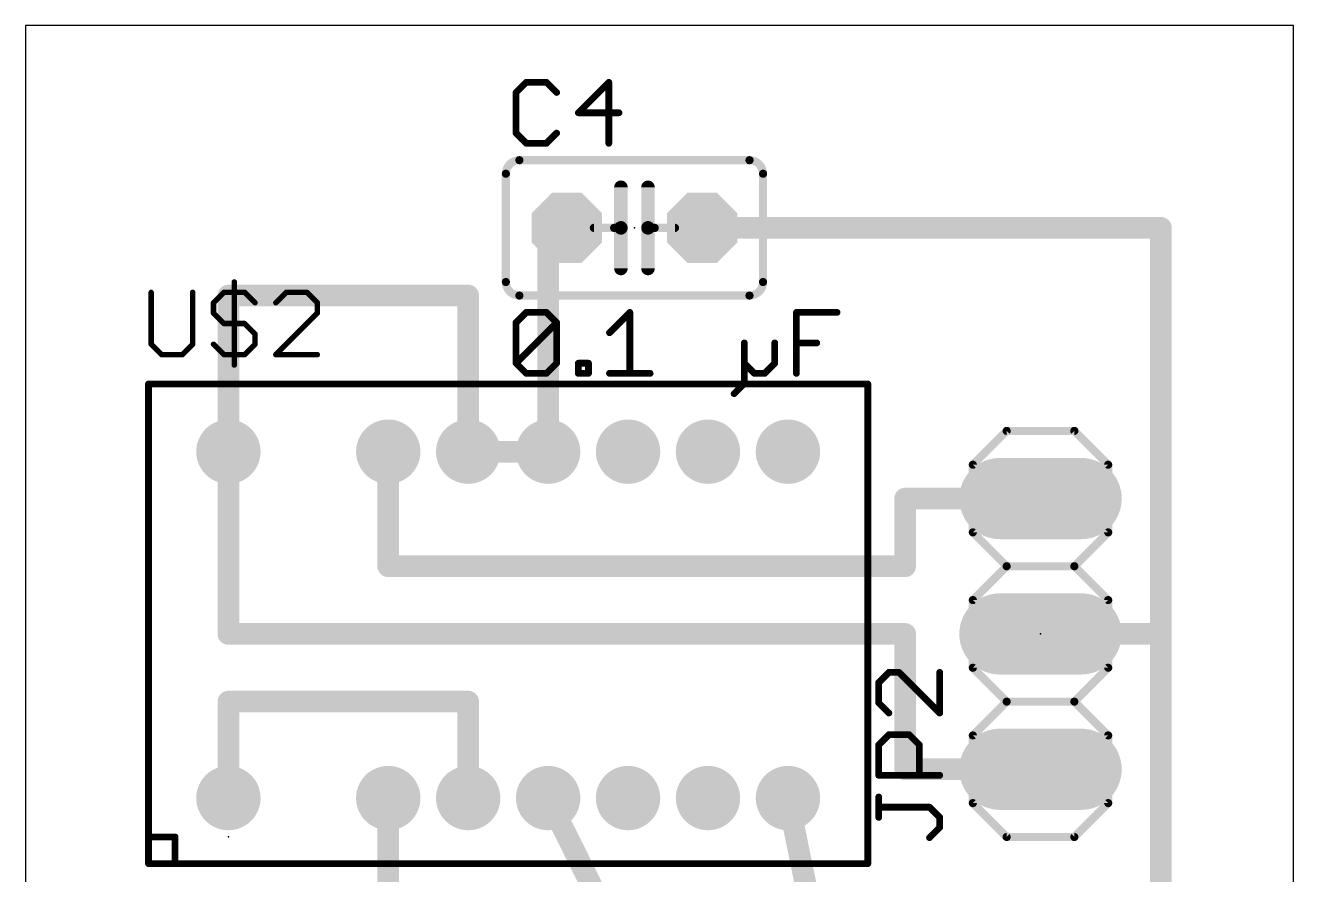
# Model space of a CAD drawing. Extents: x 36.8 to 60.6, y 36.8 to 61.
# Drawn here: x 36.83 to 60.63, y 45.01 to 60.95 of the extents above; entities that cross this region are included whole.
import ezdxf

# ---------------------------------------------------------------- set-up
doc = ezdxf.new("R2010")
doc.units = 0
for name, color, linetype in [('16', 175, 'CONTINUOUS'), ('17', 82, 'CONTINUOUS'), ('20', 7, 'CONTINUOUS'), ('21', 253, 'CONTINUOUS'), ('23', 7, 'CONTINUOUS'), ('25', 253, 'CONTINUOUS'), ('27', 253, 'CONTINUOUS'), ('51', 253, 'CONTINUOUS')]:
    doc.layers.add(name, color=color, linetype=linetype)

# ---------------------------------------------------------------- blocks, each defined once
blk = doc.blocks.new('OCTAGONP')
at = {"const_width": 0.5}
blk.add_lwpolyline([(-0.25, -0.1036), (-0.25, 0.1036), (-0.1036, 0.25), (0.1036, 0.25), (0.25, 0.1036), (0.25, -0.1036), (0.1036, -0.25), (-0.1036, -0.25), (-0.25, -0.1036), (-0.25, 0.1036)], dxfattribs=at)
blk = doc.blocks.new('RECT')
blk.add_solid([(-0.5, -0.5), (0.5, -0.5), (-0.5, 0.5), (0.5, 0.5)])
blk = doc.blocks.new('LONGP100')
at = {"const_width": 1}
blk.add_lwpolyline([(-0.5, 0), (0.5, 0)], dxfattribs=at)
at = {"const_width": 0.5}
for points in [[(-0.5, 0.25, 1), (-0.5, -0.25)], [(0.5, -0.25, 1), (0.5, 0.25)]]:
    blk.add_lwpolyline(points, format="xyb", dxfattribs=at)
blk = doc.blocks.new('ROUNDP')
at = {"const_width": 0.5}
blk.add_lwpolyline([(0, -0.25, 1), (0, 0.25, 1), (0, -0.25)], format="xyb", dxfattribs=at)

msp = doc.modelspace()

# ---------------------------------------------------------------- linework, layer by layer
at = {"layer": '16', "const_width": 0.4064}
for points in [[(46.99, 57.15), (46.64, 57.15)], [(46.64, 52.95), (46.64, 57.15)], [(49.53, 57.15), (58.1408, 57.15)], [(58.1408, 57.15), (58.1408, 49.53)], [(40.64, 52.95), (40.64, 55.88)], [(40.64, 55.88), (45.14, 55.88)], [(45.14, 55.88), (45.14, 52.95)], [(40.64, 49.53), (40.64, 52.95)], [(43.64, 50.8), (43.64, 52.95)], [(45.14, 52.95), (46.64, 52.95)], [(55.88, 52.07), (53.34, 52.07)], [(53.34, 52.07), (53.34, 50.8)], [(53.34, 50.8), (43.64, 50.8)], [(53.34, 49.53), (40.64, 49.53)], [(53.34, 46.99), (53.34, 49.53)], [(58.1408, 49.53), (55.88, 49.53)], [(58.1408, 49.53), (58.1408, 41.91)], [(40.64, 46.45), (40.64, 48.26)], [(40.64, 48.26), (45.14, 48.26)], [(45.14, 48.26), (45.14, 46.45)], [(55.88, 46.99), (53.34, 46.99)], [(43.64, 43.64), (43.64, 46.45)], [(46.64, 46.45), (48.26, 43.18)], [(52.07, 41.91), (51.14, 46.45)]]:
    msp.add_lwpolyline(points, dxfattribs=at)
at = {"layer": '16', "const_width": 0.2032}
for points in [[(46.64, 57.2516, 1), (46.64, 57.0484)], [(46.7416, 57.15, 1), (46.5384, 57.15)], [(46.99, 57.0484, 1), (46.99, 57.2516)], [(49.53, 57.2516, 1), (49.53, 57.0484)], [(58.2424, 57.15, 1), (58.0392, 57.15)], [(58.1408, 57.0484, 1), (58.1408, 57.2516)], [(40.7416, 55.88, 1), (40.5384, 55.88)], [(40.64, 55.9816, 1), (40.64, 55.7784)], [(45.2416, 55.88, 1), (45.0384, 55.88)], [(45.14, 55.7784, 1), (45.14, 55.9816)], [(40.7416, 52.95, 1), (40.5384, 52.95)], [(43.7416, 52.95, 1), (43.5384, 52.95)], [(45.14, 53.0516, 1), (45.14, 52.8484)], [(46.64, 52.8484, 1), (46.64, 53.0516)], [(40.5384, 52.95, 1), (40.7416, 52.95)], [(45.0384, 52.95, 1), (45.2416, 52.95)], [(46.5384, 52.95, 1), (46.7416, 52.95)], [(53.34, 52.1716, 1), (53.34, 51.9684)], [(53.4416, 52.07, 1), (53.2384, 52.07)], [(55.88, 51.9684, 1), (55.88, 52.1716)], [(43.64, 50.9016, 1), (43.64, 50.6984)], [(53.34, 50.6984, 1), (53.34, 50.9016)], [(43.5384, 50.8, 1), (43.7416, 50.8)], [(53.2384, 50.8, 1), (53.4416, 50.8)], [(40.64, 49.6316, 1), (40.64, 49.4284)], [(40.5384, 49.53, 1), (40.7416, 49.53)], [(53.4416, 49.53, 1), (53.2384, 49.53)], [(53.34, 49.4284, 1), (53.34, 49.6316)], [(55.88, 49.6316, 1), (55.88, 49.4284)], [(58.2424, 49.53, 1), (58.0392, 49.53)], [(58.0392, 49.53, 1), (58.2424, 49.53)], [(58.1408, 49.4284, 1), (58.1408, 49.6316)], [(40.7416, 48.26, 1), (40.5384, 48.26)], [(40.64, 48.3616, 1), (40.64, 48.1584)], [(45.2416, 48.26, 1), (45.0384, 48.26)], [(45.14, 48.1584, 1), (45.14, 48.3616)], [(53.34, 47.0916, 1), (53.34, 46.8884)], [(55.88, 46.8884, 1), (55.88, 47.0916)], [(53.2384, 46.99, 1), (53.4416, 46.99)], [(43.7416, 46.45, 1), (43.5384, 46.45)], [(46.731, 46.4951, 1), (46.549, 46.4049)], [(51.2395, 46.4704, 1), (51.0405, 46.4296)], [(40.5384, 46.45, 1), (40.7416, 46.45)], [(45.0384, 46.45, 1), (45.2416, 46.45)]]:
    msp.add_lwpolyline(points, format="xyb", dxfattribs=at)
at = {"layer": '20'}
for p, q in [((60.63, 60.95), (36.83, 60.95)), ((36.83, 60.95), (36.83, 36.83)), ((60.63, 36.83), (60.63, 60.95))]:
    msp.add_line(p, q, dxfattribs=at)
at = {"layer": '21'}
for points, const_width in [([(46.101, 58.42, 0.4142), (45.847, 58.166)], 0.1524), ([(46.101, 58.4581, 1), (46.101, 58.3819)], 0.0762), ([(46.101, 58.3819, 1), (46.101, 58.4581)], 0.0762), ([(50.673, 58.166, 0.4142), (50.419, 58.42)], 0.1524), ([(50.419, 58.4581, 1), (50.419, 58.3819)], 0.0762), ([(50.419, 58.3819, 1), (50.419, 58.4581)], 0.0762), ([(45.8851, 58.166, 1), (45.8089, 58.166)], 0.0762), ([(45.8089, 58.166, 1), (45.8851, 58.166)], 0.0762), ([(50.7111, 58.166, 1), (50.6349, 58.166)], 0.0762), ([(50.6349, 58.166, 1), (50.7111, 58.166)], 0.0762), ([(48.0695, 57.912, 1), (47.9425, 57.912)], 0.127), ([(48.5775, 57.912, 1), (48.4505, 57.912)], 0.127), ([(47.879, 57.1881, 1), (47.879, 57.1119)], 0.0762), ([(48.0695, 57.15, 1), (47.9425, 57.15)], 0.127), ([(47.9425, 57.15, 1), (48.0695, 57.15)], 0.127), ([(48.006, 57.1119, 1), (48.006, 57.1881)], 0.0762), ([(48.5775, 57.15, 1), (48.4505, 57.15)], 0.127), ([(48.4505, 57.15, 1), (48.5775, 57.15)], 0.127), ([(48.514, 57.1881, 1), (48.514, 57.1119)], 0.0762), ([(48.641, 57.1119, 1), (48.641, 57.1881)], 0.0762), ([(47.9425, 56.388, 1), (48.0695, 56.388)], 0.127), ([(48.4505, 56.388, 1), (48.5775, 56.388)], 0.127), ([(40.7754, 56.1351, 1), (40.7246, 56.1351)], 0.0508), ([(45.847, 56.134, 0.4142), (46.101, 55.88)], 0.1524), ([(45.8851, 56.134, 1), (45.8089, 56.134)], 0.0762), ([(45.8089, 56.134, 1), (45.8851, 56.134)], 0.0762), ([(50.419, 55.88, 0.4142), (50.673, 56.134)], 0.1524), ([(50.7111, 56.134, 1), (50.6349, 56.134)], 0.0762), ([(50.6349, 56.134, 1), (50.7111, 56.134)], 0.0762), ([(39.2162, 55.9402, 1), (39.1654, 55.9402)], 0.0508), ([(39.9958, 55.9402, 1), (39.945, 55.9402)], 0.0508), ([(40.5551, 55.9656, 1), (40.5551, 55.9148)], 0.0508), ([(40.5731, 55.9222, 1), (40.5371, 55.9582)], 0.0508), ([(40.9629, 55.9582, 1), (40.9269, 55.9222)], 0.0508), ([(40.9449, 55.9148, 1), (40.9449, 55.9656)], 0.0508), ([(41.7245, 55.9656, 1), (41.7245, 55.9148)], 0.0508), ([(41.7425, 55.9222, 1), (41.7065, 55.9582)], 0.0508), ([(42.1323, 55.9582, 1), (42.0963, 55.9222)], 0.0508), ([(42.1143, 55.9148, 1), (42.1143, 55.9656)], 0.0508), ([(46.101, 55.9181, 1), (46.101, 55.8419)], 0.0762), ([(46.101, 55.8419, 1), (46.101, 55.9181)], 0.0762), ([(50.419, 55.9181, 1), (50.419, 55.8419)], 0.0762), ([(50.419, 55.8419, 1), (50.419, 55.9181)], 0.0762), ([(40.3422, 55.7633, 1), (40.3782, 55.7273)], 0.0508), ([(40.3856, 55.7453, 1), (40.3348, 55.7453)], 0.0508), ([(41.1218, 55.7273, 1), (41.1578, 55.7633)], 0.0508), ([(41.5116, 55.7633, 1), (41.5476, 55.7273)], 0.0508), ([(42.3346, 55.7453, 1), (42.2838, 55.7453)], 0.0508), ([(42.2912, 55.7273, 1), (42.3272, 55.7633)], 0.0508), ([(40.3782, 55.5684, 1), (40.3422, 55.5324)], 0.0508), ([(40.3348, 55.5504, 1), (40.3856, 55.5504)], 0.0508), ([(42.2838, 55.5504, 1), (42.3346, 55.5504)], 0.0508), ([(42.3272, 55.5324, 1), (42.2912, 55.5684)], 0.0508), ([(40.5551, 55.3809, 1), (40.5551, 55.3301)], 0.0508), ([(40.5371, 55.3375, 1), (40.5731, 55.3735)], 0.0508), ([(40.9629, 55.3735, 1), (40.9269, 55.3375)], 0.0508), ([(40.9449, 55.3301, 1), (40.9449, 55.3809)], 0.0508), ([(39.2088, 54.9837, 1), (39.1728, 54.9477)], 0.0508), ([(39.1654, 54.9657, 1), (39.2162, 54.9657)], 0.0508), ([(39.945, 54.9657, 1), (39.9958, 54.9657)], 0.0508), ([(39.9884, 54.9477, 1), (39.9524, 54.9837)], 0.0508), ([(40.3782, 54.9837, 1), (40.3422, 54.9477)], 0.0508), ([(41.1652, 55.1606, 1), (41.1144, 55.1606)], 0.0508), ([(41.1144, 54.9657, 1), (41.1652, 54.9657)], 0.0508), ([(41.1218, 55.1426, 1), (41.1578, 55.1786)], 0.0508), ([(41.1578, 54.9477, 1), (41.1218, 54.9837)], 0.0508), ([(39.3857, 54.7962, 1), (39.3857, 54.7454)], 0.0508), ([(39.3677, 54.7528, 1), (39.4037, 54.7888)], 0.0508), ([(39.7575, 54.7888, 1), (39.7935, 54.7528)], 0.0508), ([(39.7755, 54.7454, 1), (39.7755, 54.7962)], 0.0508), ([(40.5551, 54.7962, 1), (40.5551, 54.7454)], 0.0508), ([(40.5371, 54.7528, 1), (40.5731, 54.7888)], 0.0508), ([(40.9269, 54.7888, 1), (40.9629, 54.7528)], 0.0508), ([(40.9449, 54.7454, 1), (40.9449, 54.7962)], 0.0508), ([(41.5116, 54.7888, 1), (41.5476, 54.7528)], 0.0508), ([(41.5296, 54.7962, 1), (41.5296, 54.7454)], 0.0508), ([(42.3092, 54.7454, 1), (42.3092, 54.7962)], 0.0508), ([(40.7246, 54.5759, 1), (40.7754, 54.5759)], 0.0508), ([(39.1718, 54.22, 1), (39.1082, 54.22)], 0.0635), ([(39.14, 54.2518, 1), (39.14, 54.1883)], 0.0635), ([(52.6718, 54.22, 1), (52.6082, 54.22)], 0.0635), ([(52.64, 54.1883, 1), (52.64, 54.2518)], 0.0635), ([(55.245, 53.3781, 1), (55.245, 53.3019)], 0.0762), ([(55.2719, 53.3131, 1), (55.2181, 53.3669)], 0.0762), ([(56.5419, 53.3669, 1), (56.4881, 53.3131)], 0.0762), ([(56.515, 53.3019, 1), (56.515, 53.3781)], 0.0762), ([(54.6481, 52.705, 1), (54.5719, 52.705)], 0.0762), ([(54.5831, 52.7319, 1), (54.6369, 52.6781)], 0.0762), ([(57.1881, 52.705, 1), (57.1119, 52.705)], 0.0762), ([(57.1231, 52.6781, 1), (57.1769, 52.7319)], 0.0762), ([(54.5719, 51.435, 1), (54.6481, 51.435)], 0.0762), ([(54.6369, 51.4619, 1), (54.5831, 51.4081)], 0.0762), ([(57.1119, 51.435, 1), (57.1881, 51.435)], 0.0762), ([(57.1769, 51.4081, 1), (57.1231, 51.4619)], 0.0762), ([(55.245, 50.8381, 1), (55.245, 50.7619)], 0.0762), ([(55.2719, 50.7731, 1), (55.2181, 50.8269)], 0.0762), ([(55.2181, 50.7731, 1), (55.2719, 50.8269)], 0.0762), ([(56.5419, 50.8269, 1), (56.4881, 50.7731)], 0.0762), ([(56.4881, 50.8269, 1), (56.5419, 50.7731)], 0.0762), ([(56.515, 50.7619, 1), (56.515, 50.8381)], 0.0762), ([(54.6481, 50.165, 1), (54.5719, 50.165)], 0.0762), ([(54.5831, 50.1919, 1), (54.6369, 50.1381)], 0.0762), ([(57.1881, 50.165, 1), (57.1119, 50.165)], 0.0762), ([(57.1231, 50.1381, 1), (57.1769, 50.1919)], 0.0762), ([(54.5719, 48.895, 1), (54.6481, 48.895)], 0.0762), ([(54.6369, 48.9219, 1), (54.5831, 48.8681)], 0.0762), ([(57.1119, 48.895, 1), (57.1881, 48.895)], 0.0762), ([(57.1769, 48.8681, 1), (57.1231, 48.9219)], 0.0762), ([(55.245, 48.2981, 1), (55.245, 48.2219)], 0.0762), ([(55.2719, 48.2331, 1), (55.2181, 48.2869)], 0.0762), ([(55.2181, 48.2331, 1), (55.2719, 48.2869)], 0.0762), ([(56.5419, 48.2869, 1), (56.4881, 48.2331)], 0.0762), ([(56.4881, 48.2869, 1), (56.5419, 48.2331)], 0.0762), ([(56.515, 48.2219, 1), (56.515, 48.2981)], 0.0762), ([(54.6481, 47.625, 1), (54.5719, 47.625)], 0.0762), ([(54.5831, 47.6519, 1), (54.6369, 47.5981)], 0.0762), ([(57.1881, 47.625, 1), (57.1119, 47.625)], 0.0762), ([(57.1231, 47.5981, 1), (57.1769, 47.6519)], 0.0762), ([(54.6369, 46.3819, 1), (54.5831, 46.3281)], 0.0762), ([(57.1769, 46.3281, 1), (57.1231, 46.3819)], 0.0762), ([(54.5719, 46.355, 1), (54.6481, 46.355)], 0.0762), ([(57.1119, 46.355, 1), (57.1881, 46.355)], 0.0762), ([(39.1718, 45.72, 1), (39.1082, 45.72)], 0.0635), ([(39.14, 45.7518, 1), (39.14, 45.6882)], 0.0635), ([(39.1082, 45.72, 1), (39.1718, 45.72)], 0.0635), ([(39.6718, 45.72, 1), (39.6082, 45.72)], 0.0635), ([(39.64, 45.6882, 1), (39.64, 45.7518)], 0.0635), ([(55.245, 45.7581, 1), (55.245, 45.6819)], 0.0762), ([(55.2181, 45.6931, 1), (55.2719, 45.7469)], 0.0762), ([(56.4881, 45.7469, 1), (56.5419, 45.6931)], 0.0762), ([(56.515, 45.6819, 1), (56.515, 45.7581)], 0.0762), ([(39.14, 45.2518, 1), (39.14, 45.1882)], 0.0635), ([(39.1082, 45.22, 1), (39.1718, 45.22)], 0.0635), ([(39.64, 45.2518, 1), (39.64, 45.1882)], 0.0635), ([(39.6082, 45.22, 1), (39.6718, 45.22)], 0.0635), ([(39.64, 45.1882, 1), (39.64, 45.2518)], 0.0635), ([(52.6082, 45.22, 1), (52.6718, 45.22)], 0.0635), ([(52.64, 45.1882, 1), (52.64, 45.2518)], 0.0635)]:
    msp.add_lwpolyline(points, format="xyb", dxfattribs=dict(at, const_width=const_width))
for points, const_width in [([(46.101, 58.42), (50.419, 58.42)], 0.1524), ([(45.847, 58.166), (45.847, 56.134)], 0.1524), ([(50.673, 58.166), (50.673, 56.134)], 0.1524), ([(48.006, 57.912), (48.006, 57.15)], 0.254), ([(48.514, 57.15), (48.514, 57.912)], 0.254), ([(48.006, 57.15), (47.879, 57.15)], 0.1524), ([(48.006, 57.15), (48.006, 56.388)], 0.254), ([(48.514, 57.15), (48.514, 56.388)], 0.254), ([(48.641, 57.15), (48.514, 57.15)], 0.1524), ([(40.75, 56.1351), (40.75, 54.5759)], 0.1016), ([(39.1908, 55.9402), (39.1908, 54.9657)], 0.1016), ([(39.9704, 54.9657), (39.9704, 55.9402)], 0.1016), ([(40.3602, 55.7453), (40.5551, 55.9402)], 0.1016), ([(40.5551, 55.9402), (40.9449, 55.9402)], 0.1016), ([(40.9449, 55.9402), (41.1398, 55.7453)], 0.1016), ([(41.7245, 55.9402), (41.5296, 55.7453)], 0.1016), ([(42.1143, 55.9402), (41.7245, 55.9402)], 0.1016), ([(42.3092, 55.7453), (42.1143, 55.9402)], 0.1016), ([(50.419, 55.88), (46.101, 55.88)], 0.1524), ([(40.3602, 55.5504), (40.3602, 55.7453)], 0.1016), ([(42.3092, 55.5504), (42.3092, 55.7453)], 0.1016), ([(40.5551, 55.3555), (40.3602, 55.5504)], 0.1016), ([(41.5296, 54.7708), (42.3092, 55.5504)], 0.1016), ([(40.9449, 55.3555), (40.5551, 55.3555)], 0.1016), ([(41.1398, 55.1606), (40.9449, 55.3555)], 0.1016), ([(39.1908, 54.9657), (39.3857, 54.7708)], 0.1016), ([(39.7755, 54.7708), (39.9704, 54.9657)], 0.1016), ([(40.3602, 54.9657), (40.5551, 54.7708)], 0.1016), ([(40.9449, 54.7708), (41.1398, 54.9657)], 0.1016), ([(41.1398, 54.9657), (41.1398, 55.1606)], 0.1016), ([(39.3857, 54.7708), (39.7755, 54.7708)], 0.1016), ([(40.5551, 54.7708), (40.9449, 54.7708)], 0.1016), ([(42.3092, 54.7708), (41.5296, 54.7708)], 0.1016), ([(39.14, 54.22), (52.64, 54.22)], 0.127), ([(39.14, 45.72), (39.14, 54.22)], 0.127), ([(52.64, 54.22), (52.64, 45.22)], 0.127), ([(54.61, 52.705), (55.245, 53.34)], 0.1524), ([(55.245, 53.34), (56.515, 53.34)], 0.1524), ([(56.515, 53.34), (57.15, 52.705)], 0.1524), ([(54.61, 51.435), (54.61, 52.705)], 0.1524), ([(57.15, 52.705), (57.15, 51.435)], 0.1524), ([(55.245, 50.8), (54.61, 51.435)], 0.1524), ([(57.15, 51.435), (56.515, 50.8)], 0.1524), ([(54.61, 50.165), (55.245, 50.8)], 0.1524), ([(55.245, 50.8), (56.515, 50.8)], 0.1524), ([(56.515, 50.8), (57.15, 50.165)], 0.1524), ([(54.61, 48.895), (54.61, 50.165)], 0.1524), ([(57.15, 50.165), (57.15, 48.895)], 0.1524), ([(55.245, 48.26), (54.61, 48.895)], 0.1524), ([(57.15, 48.895), (56.515, 48.26)], 0.1524), ([(54.61, 47.625), (55.245, 48.26)], 0.1524), ([(55.245, 48.26), (56.515, 48.26)], 0.1524), ([(56.515, 48.26), (57.15, 47.625)], 0.1524), ([(54.61, 46.355), (54.61, 47.625)], 0.1524), ([(57.15, 47.625), (57.15, 46.355)], 0.1524), ([(54.61, 46.355), (55.245, 45.72)], 0.1524), ([(56.515, 45.72), (57.15, 46.355)], 0.1524), ([(39.14, 45.22), (39.14, 45.72)], 0.127), ([(39.14, 45.72), (39.64, 45.72)], 0.127), ([(39.64, 45.72), (39.64, 45.22)], 0.127), ([(55.245, 45.72), (56.515, 45.72)], 0.1524), ([(39.64, 45.22), (39.14, 45.22)], 0.127), ([(52.64, 45.22), (39.64, 45.22)], 0.127)]:
    msp.add_lwpolyline(points, dxfattribs=dict(at, const_width=const_width))
at = {"layer": '23'}
for p in [(48.26, 57.15), (55.88, 49.53), (40.64, 45.72)]:
    msp.add_point(p, dxfattribs=at)
at = {"layer": '25', "const_width": 0.0635}
for points in [[(46.0693, 59.6908, 1), (46.0057, 59.6908)], [(46.015, 59.7133, 1), (46.06, 59.6684)], [(46.2282, 59.9132, 1), (46.2282, 59.8497)], [(46.2506, 59.859, 1), (46.2057, 59.9039)], [(46.6319, 59.9039, 1), (46.587, 59.859)], [(46.6095, 59.8497, 1), (46.6095, 59.9132)], [(46.7777, 59.6684, 1), (46.8226, 59.7133)], [(47.8106, 59.8815, 1), (47.7471, 59.8815)], [(47.8013, 59.859, 1), (47.7564, 59.9039)], [(47.2069, 59.3412, 1), (47.2069, 59.2777)], [(47.1844, 59.3319, 1), (47.2293, 59.287)], [(47.9695, 59.2777, 1), (47.9695, 59.3412)], [(46.0057, 58.9282, 1), (46.0693, 58.9282)], [(46.06, 58.9506, 1), (46.015, 58.9057)], [(46.2282, 58.7693, 1), (46.2282, 58.7058)], [(46.2057, 58.715, 1), (46.2506, 58.76)], [(46.587, 58.76, 1), (46.6319, 58.715)], [(46.6095, 58.7058, 1), (46.6095, 58.7693)], [(46.8226, 58.9057, 1), (46.7777, 58.9506)], [(47.7471, 58.7375, 1), (47.8106, 58.7375)], [(53.0344, 48.8405, 1), (53.0344, 48.777)], [(53.0568, 48.7863, 1), (53.0119, 48.8312)], [(53.2475, 48.8312, 1), (53.2026, 48.7863)], [(53.2251, 48.777, 1), (53.2251, 48.8405)], [(54.0195, 48.8087, 1), (53.956, 48.8087)], [(52.8755, 48.6181, 1), (52.812, 48.6181)], [(52.8213, 48.6405, 1), (52.8662, 48.5956)], [(52.812, 48.2368, 1), (52.8755, 48.2368)], [(52.8662, 48.2592, 1), (52.8213, 48.2143)], [(53.0119, 48.0236, 1), (53.0568, 48.0685)], [(53.956, 48.0461, 1), (54.0195, 48.0461)], [(53.9652, 48.0236, 1), (54.0102, 48.0685)], [(53.0344, 47.6711, 1), (53.0344, 47.6076)], [(53.0568, 47.6169, 1), (53.0119, 47.6618)], [(53.4382, 47.6618, 1), (53.3933, 47.6169)], [(53.4157, 47.6076, 1), (53.4157, 47.6711)], [(52.8755, 47.4487, 1), (52.812, 47.4487)], [(52.8213, 47.4711, 1), (52.8662, 47.4262)], [(53.6381, 47.4487, 1), (53.5746, 47.4487)], [(53.5839, 47.4262, 1), (53.6288, 47.4711)], [(52.8437, 46.9084, 1), (52.8437, 46.8449)], [(52.812, 46.8767, 1), (52.8755, 46.8767)], [(53.5746, 46.8767, 1), (53.6381, 46.8767)], [(53.9877, 46.8449, 1), (53.9877, 46.9084)], [(52.8755, 46.47, 1), (52.812, 46.47)], [(52.8437, 46.311, 1), (52.8437, 46.2475)], [(53.8195, 46.3017, 1), (53.7746, 46.2568)], [(53.797, 46.2475, 1), (53.797, 46.311)], [(52.812, 46.0886, 1), (52.8755, 46.0886)], [(54.0195, 46.0886, 1), (53.956, 46.0886)], [(53.9652, 46.0662, 1), (54.0102, 46.1111)], [(54.0102, 45.8755, 1), (53.9652, 45.9204)], [(53.7746, 45.7298, 1), (53.8195, 45.6848)], [(53.956, 45.898, 1), (54.0195, 45.898)]]:
    msp.add_lwpolyline(points, format="xyb", dxfattribs=at)
at = {"layer": '25', "const_width": 0.127}
for points in [[(46.2282, 59.8815), (46.0375, 59.6908)], [(46.0375, 59.6908), (46.0375, 58.9282)], [(46.6095, 59.8815), (46.2282, 59.8815)], [(46.8002, 59.6908), (46.6095, 59.8815)], [(47.7789, 59.8815), (47.2069, 59.3095)], [(47.7789, 58.7375), (47.7789, 59.8815)], [(47.2069, 59.3095), (47.9695, 59.3095)], [(46.0375, 58.9282), (46.2282, 58.7375)], [(46.2282, 58.7375), (46.6095, 58.7375)], [(46.6095, 58.7375), (46.8002, 58.9282)], [(53.0344, 48.8087), (52.8437, 48.6181)], [(53.2251, 48.8087), (53.0344, 48.8087)], [(53.9877, 48.0461), (53.2251, 48.8087)], [(53.9877, 48.8087), (53.9877, 48.0461)], [(52.8437, 48.6181), (52.8437, 48.2368)], [(52.8437, 48.2368), (53.0344, 48.0461)], [(52.8437, 47.4487), (53.0344, 47.6393)], [(53.0344, 47.6393), (53.4157, 47.6393)], [(53.4157, 47.6393), (53.6064, 47.4487)], [(52.8437, 46.8767), (52.8437, 47.4487)], [(53.6064, 47.4487), (53.6064, 46.8767)], [(53.9877, 46.8767), (52.8437, 46.8767)], [(52.8437, 46.0886), (52.8437, 46.47)], [(53.797, 46.2793), (52.8437, 46.2793)], [(53.9877, 46.0886), (53.797, 46.2793)], [(53.797, 45.7073), (53.9877, 45.898)], [(53.9877, 45.898), (53.9877, 46.0886)]]:
    msp.add_lwpolyline(points, dxfattribs=at)
at = {"layer": '27', "const_width": 0.127}
for points in [[(46.0375, 55.3728), (46.2282, 55.5635)], [(46.2282, 55.5635), (46.6095, 55.5635)], [(46.6095, 55.5635), (46.8002, 55.3728)], [(47.7916, 55.1822), (48.1729, 55.5635)], [(48.1729, 55.5635), (48.1729, 54.4195)], [(51.2998, 54.4195), (51.2998, 55.5635)], [(51.2998, 55.5635), (52.0624, 55.5635)], [(46.0375, 54.6102), (46.0375, 55.3728)], [(46.0375, 54.6102), (46.8002, 55.3728)], [(46.8002, 55.3728), (46.8002, 54.6102)], [(50.321, 54.9915), (50.321, 54.6102)], [(50.893, 54.6102), (50.893, 54.9915)], [(51.2998, 54.9915), (51.6811, 54.9915)], [(46.2282, 54.4195), (46.0375, 54.6102)], [(46.8002, 54.6102), (46.6095, 54.4195)], [(47.2069, 54.4195), (47.2069, 54.6102)], [(47.2069, 54.6102), (47.3976, 54.6102)], [(47.3976, 54.6102), (47.3976, 54.4195)], [(50.321, 54.6102), (50.5117, 54.4195)], [(50.321, 54.6102), (50.321, 54.2288)], [(50.7024, 54.4195), (50.893, 54.6102)], [(46.6095, 54.4195), (46.2282, 54.4195)], [(47.3976, 54.4195), (47.2069, 54.4195)], [(47.7916, 54.4195), (48.5542, 54.4195)], [(50.321, 54.2288), (50.1304, 54.0382)], [(50.5117, 54.4195), (50.7024, 54.4195)]]:
    msp.add_lwpolyline(points, dxfattribs=at)
at = {"layer": '27', "const_width": 0.0635}
for points in [[(46.2282, 55.5952, 1), (46.2282, 55.5317)], [(46.2506, 55.541, 1), (46.2057, 55.5859)], [(46.6319, 55.5859, 1), (46.587, 55.541)], [(46.6095, 55.5317, 1), (46.6095, 55.5952)], [(48.2047, 55.5635, 1), (48.1412, 55.5635)], [(48.1954, 55.541, 1), (48.1505, 55.5859)], [(51.3315, 55.5635, 1), (51.268, 55.5635)], [(51.2998, 55.5952, 1), (51.2998, 55.5317)], [(52.0624, 55.5317, 1), (52.0624, 55.5952)], [(46.0693, 55.3728, 1), (46.0057, 55.3728)], [(46.015, 55.3953, 1), (46.06, 55.3504)], [(46.8319, 55.3728, 1), (46.7684, 55.3728)], [(46.8226, 55.3504, 1), (46.7777, 55.3953)], [(46.7777, 55.3504, 1), (46.8226, 55.3953)], [(47.7691, 55.2046, 1), (47.814, 55.1597)], [(50.3528, 54.9915, 1), (50.2893, 54.9915)], [(50.9248, 54.9915, 1), (50.8613, 54.9915)], [(51.2998, 55.0232, 1), (51.2998, 54.9597)], [(51.6811, 54.9597, 1), (51.6811, 55.0232)], [(46.0057, 54.6102, 1), (46.0693, 54.6102)], [(46.06, 54.6326, 1), (46.015, 54.5877)], [(46.015, 54.6326, 1), (46.06, 54.5877)], [(46.7684, 54.6102, 1), (46.8319, 54.6102)], [(46.8226, 54.5877, 1), (46.7777, 54.6326)], [(47.2386, 54.6102, 1), (47.1751, 54.6102)], [(47.2069, 54.6419, 1), (47.2069, 54.5784)], [(47.4293, 54.6102, 1), (47.3658, 54.6102)], [(47.3976, 54.5784, 1), (47.3976, 54.6419)], [(50.3528, 54.6102, 1), (50.2893, 54.6102)], [(50.2893, 54.6102, 1), (50.3528, 54.6102)], [(50.3435, 54.6326, 1), (50.2986, 54.5877)], [(50.8613, 54.6102, 1), (50.9248, 54.6102)], [(50.9155, 54.5877, 1), (50.8706, 54.6326)], [(46.2282, 54.4513, 1), (46.2282, 54.3877)], [(46.2057, 54.397, 1), (46.2506, 54.442)], [(46.587, 54.442, 1), (46.6319, 54.397)], [(46.6095, 54.3877, 1), (46.6095, 54.4513)], [(47.2069, 54.4513, 1), (47.2069, 54.3877)], [(47.1751, 54.4195, 1), (47.2386, 54.4195)], [(47.3658, 54.4195, 1), (47.4293, 54.4195)], [(47.3976, 54.3877, 1), (47.3976, 54.4513)], [(47.7916, 54.4513, 1), (47.7916, 54.3877)], [(48.1412, 54.4195, 1), (48.2047, 54.4195)], [(48.5542, 54.3877, 1), (48.5542, 54.4513)], [(50.3435, 54.2064, 1), (50.2986, 54.2513)], [(50.5117, 54.4513, 1), (50.5117, 54.3877)], [(50.4893, 54.397, 1), (50.5342, 54.442)], [(50.6799, 54.442, 1), (50.7248, 54.397)], [(50.7024, 54.3877, 1), (50.7024, 54.4513)], [(51.268, 54.4195, 1), (51.3315, 54.4195)], [(50.1079, 54.0606, 1), (50.1528, 54.0157)], [(50.2893, 54.2288, 1), (50.3528, 54.2288)]]:
    msp.add_lwpolyline(points, format="xyb", dxfattribs=at)
at = {"layer": '51', "const_width": 0.1524}
for points in [[(47.879, 57.15), (47.498, 57.15)], [(49.022, 57.15), (48.641, 57.15)]]:
    msp.add_lwpolyline(points, dxfattribs=at)
at = {"layer": '51', "const_width": 0.0762}
for points in [[(47.498, 57.1881, 1), (47.498, 57.1119)], [(47.879, 57.1119, 1), (47.879, 57.1881)], [(48.641, 57.1881, 1), (48.641, 57.1119)], [(49.022, 57.1119, 1), (49.022, 57.1881)]]:
    msp.add_lwpolyline(points, format="xyb", dxfattribs=at)

# ---------------------------------------------------------------- block references
at = {"layer": '17'}
for name, p, xscale, yscale in [('OCTAGONP', (46.99, 57.15), 1.3208, 1.3208), ('OCTAGONP', (46.99, 57.15), 1.3208, 1.3208), ('OCTAGONP', (49.53, 57.15), 1.3208, 1.3208), ('OCTAGONP', (49.53, 57.15), 1.3208, 1.3208), ('ROUNDP', (40.64, 52.95), 1.208, 1.208), ('ROUNDP', (40.64, 52.95), 1.208, 1.208), ('ROUNDP', (43.64, 52.95), 1.208, 1.208), ('ROUNDP', (43.64, 52.95), 1.208, 1.208), ('ROUNDP', (45.14, 52.95), 1.208, 1.208), ('ROUNDP', (45.14, 52.95), 1.208, 1.208), ('ROUNDP', (46.64, 52.95), 1.208, 1.208), ('ROUNDP', (46.64, 52.95), 1.208, 1.208), ('ROUNDP', (48.14, 52.95), 1.208, 1.208), ('ROUNDP', (48.14, 52.95), 1.208, 1.208), ('ROUNDP', (49.64, 52.95), 1.208, 1.208), ('ROUNDP', (49.64, 52.95), 1.208, 1.208), ('ROUNDP', (51.14, 52.95), 1.208, 1.208), ('ROUNDP', (51.14, 52.95), 1.208, 1.208), ('ROUNDP', (40.64, 46.45), 1.208, 1.208), ('ROUNDP', (40.64, 46.45), 1.208, 1.208), ('ROUNDP', (43.64, 46.45), 1.208, 1.208), ('ROUNDP', (43.64, 46.45), 1.208, 1.208), ('ROUNDP', (45.14, 46.45), 1.208, 1.208), ('ROUNDP', (45.14, 46.45), 1.208, 1.208), ('ROUNDP', (46.64, 46.45), 1.208, 1.208), ('ROUNDP', (46.64, 46.45), 1.208, 1.208), ('ROUNDP', (48.14, 46.45), 1.208, 1.208), ('ROUNDP', (48.14, 46.45), 1.208, 1.208), ('ROUNDP', (49.64, 46.45), 1.208, 1.208), ('ROUNDP', (49.64, 46.45), 1.208, 1.208), ('ROUNDP', (51.14, 46.45), 1.208, 1.208), ('ROUNDP', (51.14, 46.45), 1.208, 1.208)]:
    msp.add_blockref(name, p, dxfattribs=dict(at, xscale=xscale, yscale=yscale))
at = {"layer": '17', "xscale": 1.524, "yscale": 1.524, "rotation": 180}
for p in [(55.88, 52.07), (55.88, 52.07), (55.88, 49.53), (55.88, 49.53), (55.88, 46.99), (55.88, 46.99)]:
    msp.add_blockref('LONGP100', p, dxfattribs=at)
at = {"layer": '51', "xscale": 0.508, "yscale": 0.508, "rotation": 90}
for p in [(55.88, 52.07), (55.88, 49.53), (55.88, 46.99)]:
    msp.add_blockref('RECT', p, dxfattribs=at)

doc.saveas('drawing.dxf')
